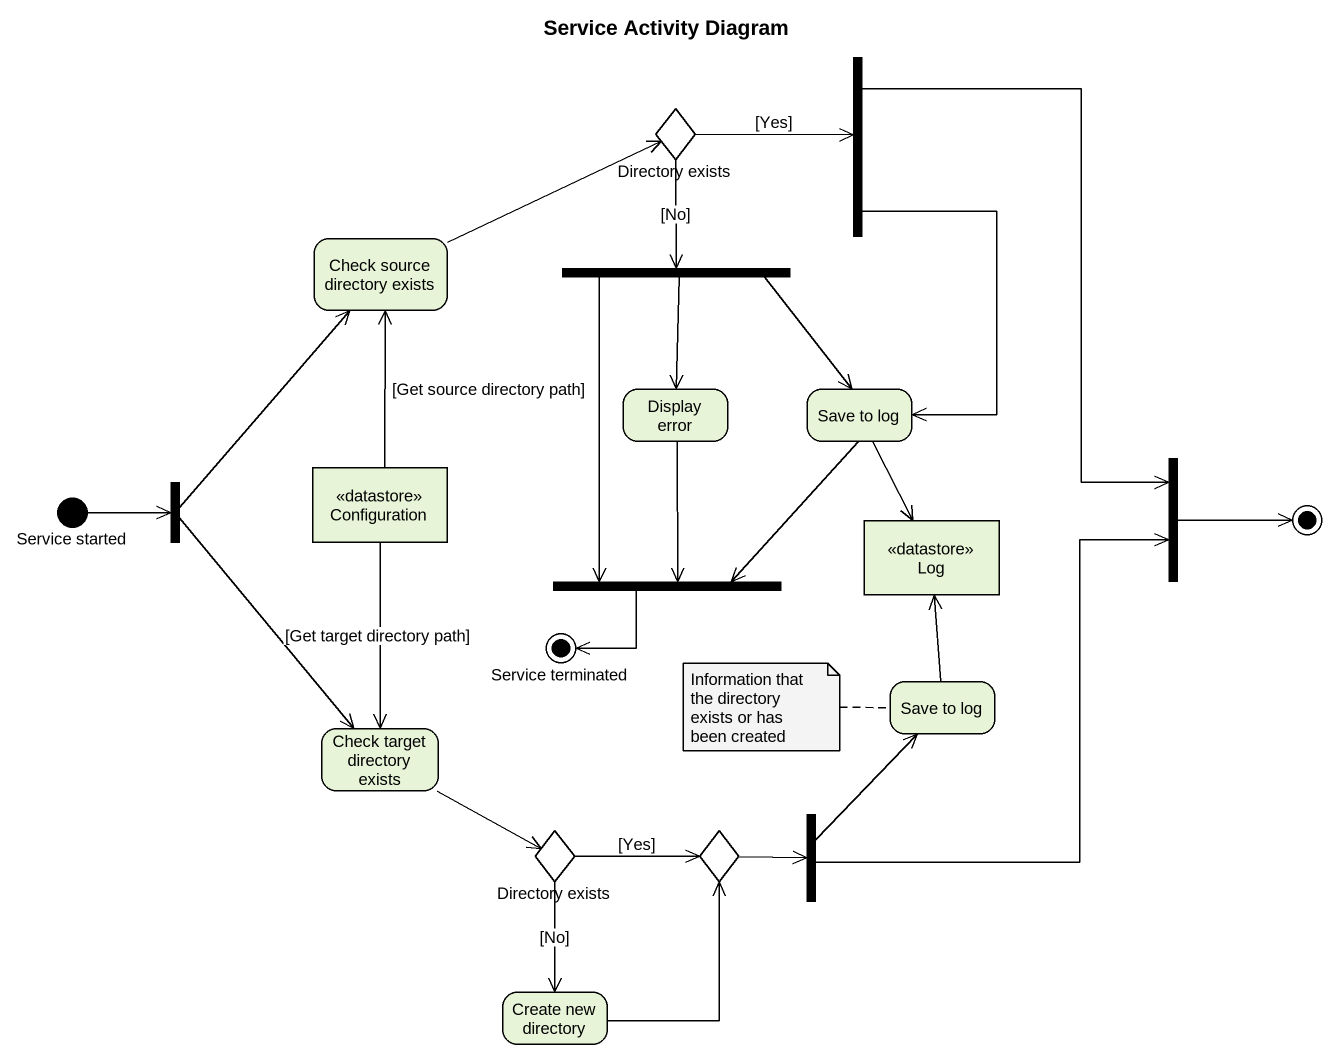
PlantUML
@startuml
title Service Activity Diagram
hide empty description
state fork1 <<fork>>
state "Directory exists" as Directory_exists <<choice>>
state "Check source directory exists" as Check_source_directory
state fork2 <<fork>>
state "Display error" as Display_error
state "Save to log" as Save_to_log
state "Service started" as Service_started <<start>>
state fork3 <<fork>>
state Configuration <<datastore>>
state fork4 <<join>>
state final1 <<end>>
state Log <<datastore>>
state "Service terminated" as Service_terminated <<end>>
state fork5 <<join>>
state "Save to log" as Save_to_log_2
state "Check target directory exists" as Check_target_directory
state "Directory exists" as Directory_exists_2 <<choice>>
state choice1 <<choice>>
state fork6 <<fork>>
state "Create new directory" as Create_new_directory
fork1 --> Save_to_log
fork1 --> fork4
Directory_exists -right-> fork1 : [Yes]
Directory_exists --> fork2 : [No]
Check_source_directory -right-> Directory_exists
fork2 --> Display_error
fork2 --> Save_to_log
fork2 --> fork5
Display_error --> fork5
Save_to_log --> Log
Save_to_log --> fork5
Service_started -right-> fork3
fork3 -up-> Check_source_directory
fork3 --> Check_target_directory
Configuration -up-> Check_source_directory : [Get source directory path]
Configuration --> Check_target_directory : [Get target directory path]
fork4 -right-> final1
fork5 -left-> Service_terminated
Save_to_log_2 -up-> Log
Check_target_directory -right-> Directory_exists_2
Directory_exists_2 -right-> choice1 : [Yes]
Directory_exists_2 --> Create_new_directory : [No]
choice1 -right-> fork6
fork6 -up-> fork4
fork6 -up-> Save_to_log_2
Create_new_directory -up-> choice1
note left of Save_to_log_2 : Information that the directory exists or has been created
@enduml
